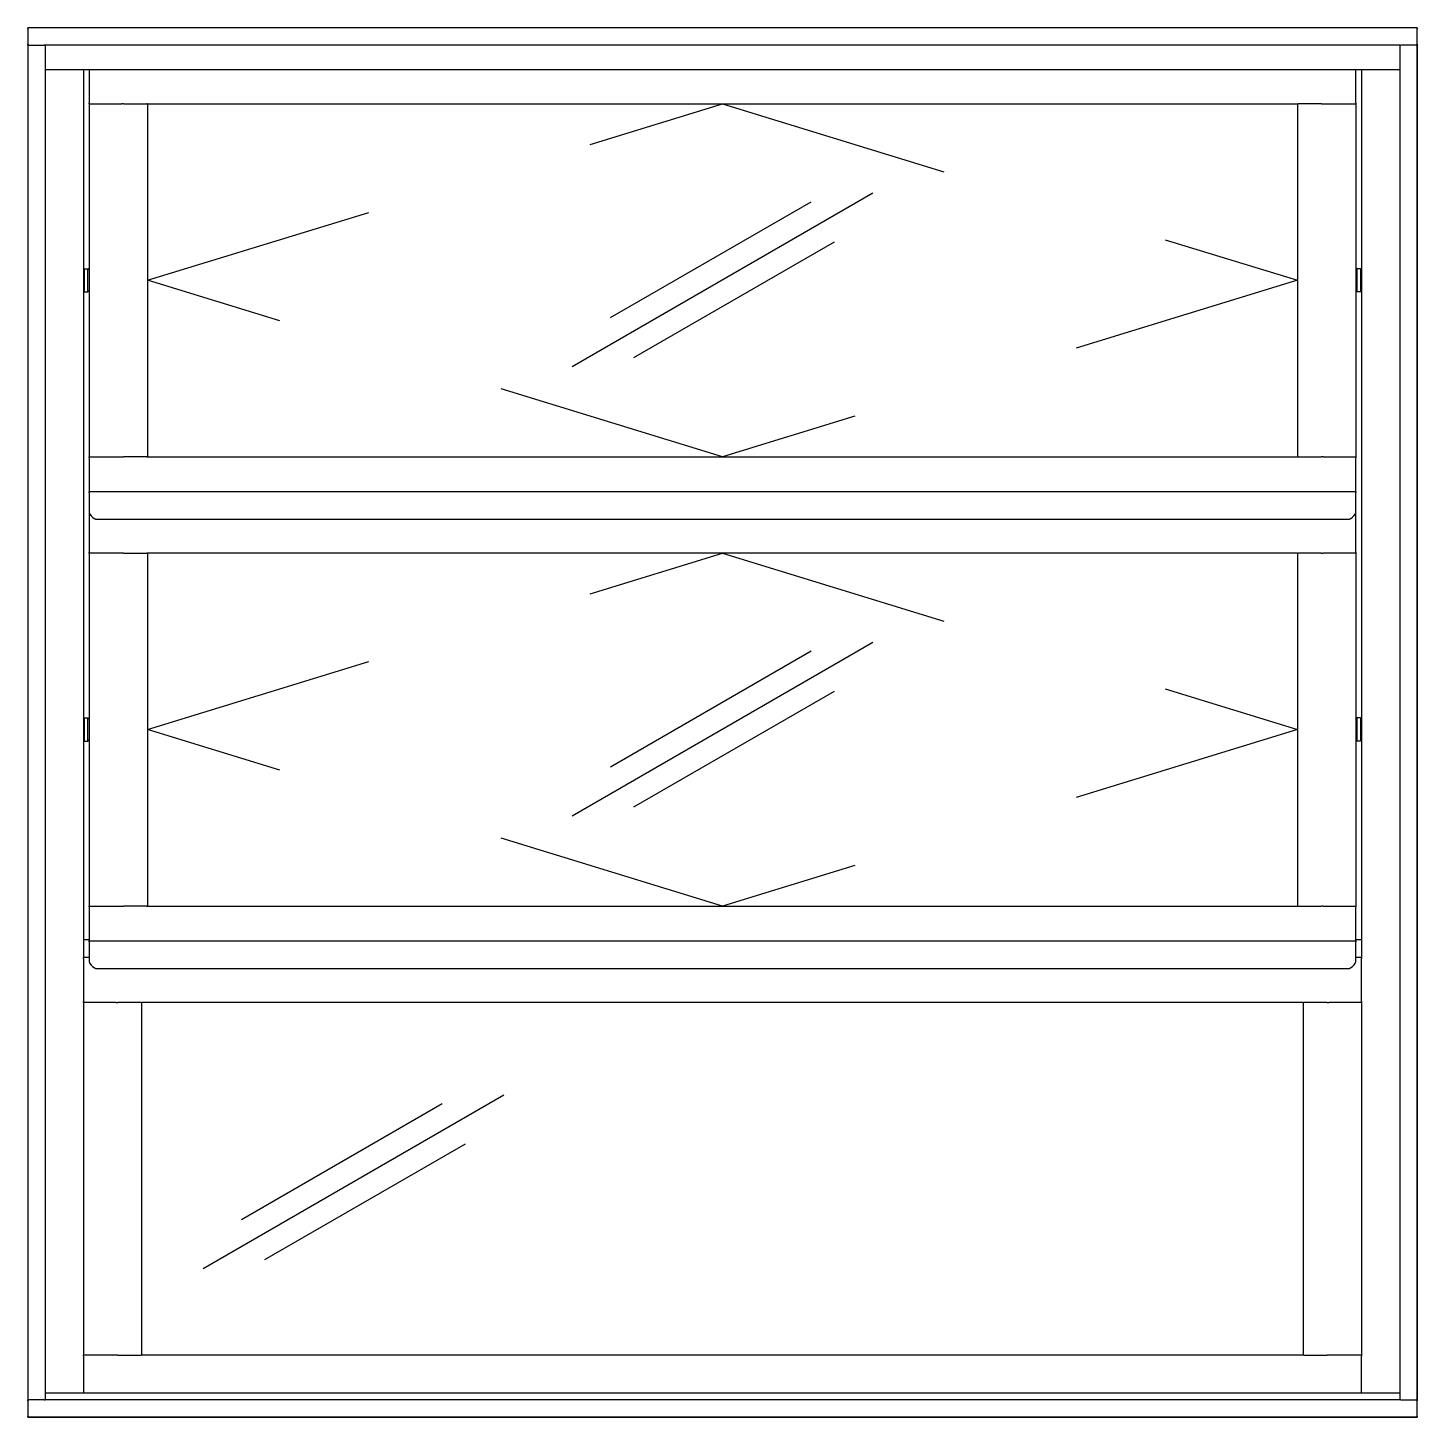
# Model space of a CAD drawing. Header units: millimetres. Extents: x 331.384 to 331.984, y 1046.985 to 1047.585.
import ezdxf

# ---------------------------------------------------------------- set-up
doc = ezdxf.new("R2010")
doc.units = ezdxf.units.MM
doc.header["$LTSCALE"] = 0.5
doc.linetypes.add('HIDDEN2', pattern=[0.1875, 0.125, -0.0625])
doc.layers.add('Gravia_Janelas', color=1, linetype='Continuous')
doc.layers.add('Gravia_Janelas_hidden2', color=1, linetype='HIDDEN2')

msp = doc.modelspace()

# ---------------------------------------------------------------- linework, layer by layer
at = {"layer": 'Gravia_Janelas'}
for p, q in [((331.38386, 1047.58426), (331.38386, 1047.58466)), ((331.98386, 1047.58466), (331.38386, 1047.58466)), ((331.38386, 1047.58426), (331.38386, 1047.57761)), ((331.98386, 1047.58466), (331.98386, 1047.58426)), ((331.98386, 1047.57761), (331.98386, 1047.58426)), ((331.38386, 1047.57721), (331.38386, 1047.57761)), ((331.38386, 1047.57721), (331.38386, 1046.99211)), ((331.38426, 1047.57721), (331.38386, 1047.57721)), ((331.38426, 1047.57721), (331.39091, 1047.57721)), ((331.39131, 1047.57721), (331.39091, 1047.57721)), ((331.97641, 1047.57721), (331.39131, 1047.57721)), ((331.39131, 1047.57721), (331.39131, 1046.99211)), ((331.97641, 1047.57721), (331.97681, 1047.57721)), ((331.97641, 1047.57721), (331.97641, 1046.99211)), ((331.98346, 1047.57721), (331.97681, 1047.57721)), ((331.98346, 1047.57721), (331.98386, 1047.57721)), ((331.98386, 1047.57761), (331.98386, 1047.57721)), ((331.98386, 1047.57721), (331.98386, 1046.99211)), ((331.97641, 1047.56651), (331.39131, 1047.56651)), ((331.40786, 1047.56651), (331.40786, 1047.18311)), ((331.41036, 1047.56651), (331.41036, 1047.55221)), ((331.95736, 1047.55221), (331.95736, 1047.56651)), ((331.95986, 1047.56651), (331.95986, 1047.18311)), ((331.41036, 1047.55181), (331.41036, 1047.55221)), ((331.95736, 1047.55221), (331.95736, 1047.55181)), ((331.41036, 1047.55181), (331.41036, 1047.39941)), ((331.41036, 1047.55181), (331.42449, 1047.55181)), ((331.42521, 1047.55181), (331.42449, 1047.55181)), ((331.42521, 1047.55181), (331.43526, 1047.55181)), ((331.43556, 1047.55181), (331.43526, 1047.55181)), ((331.43556, 1047.55181), (331.43556, 1047.39941)), ((331.43556, 1047.55181), (331.93216, 1047.55181)), ((331.93216, 1047.55181), (331.93246, 1047.55181)), ((331.93216, 1047.55181), (331.93216, 1047.39941)), ((331.94251, 1047.55181), (331.93246, 1047.55181)), ((331.94251, 1047.55181), (331.94323, 1047.55181)), ((331.94323, 1047.55181), (331.95736, 1047.55181)), ((331.95736, 1047.55181), (331.95736, 1047.39941)), ((331.61891, 1047.43841), (331.74882, 1047.51341)), ((331.63556, 1047.45957), (331.72216, 1047.50957)), ((331.64556, 1047.44225), (331.73216, 1047.49225)), ((331.40786, 1047.48011), (331.40836, 1047.48061)), ((331.40836, 1047.47061), (331.40836, 1047.48061)), ((331.40836, 1047.48061), (331.40986, 1047.48061)), ((331.40986, 1047.47061), (331.40986, 1047.48061)), ((331.41036, 1047.48011), (331.40986, 1047.48061)), ((331.95736, 1047.48011), (331.95786, 1047.48061)), ((331.95786, 1047.48061), (331.95786, 1047.47061)), ((331.95936, 1047.48061), (331.95786, 1047.48061)), ((331.95936, 1047.48061), (331.95936, 1047.47061)), ((331.95986, 1047.48011), (331.95936, 1047.48061)), ((331.40786, 1047.47111), (331.40836, 1047.47061)), ((331.40836, 1047.47061), (331.40986, 1047.47061)), ((331.41036, 1047.47111), (331.40986, 1047.47061)), ((331.95736, 1047.47111), (331.95786, 1047.47061)), ((331.95936, 1047.47061), (331.95786, 1047.47061)), ((331.95986, 1047.47111), (331.95936, 1047.47061)), ((331.41036, 1047.39901), (331.41036, 1047.39941)), ((331.41036, 1047.39941), (331.42449, 1047.39941)), ((331.41036, 1047.39901), (331.41036, 1047.38481)), ((331.42449, 1047.39941), (331.42521, 1047.39941)), ((331.43526, 1047.39941), (331.42521, 1047.39941)), ((331.43526, 1047.39941), (331.43556, 1047.39941)), ((331.43556, 1047.39941), (331.93216, 1047.39941)), ((331.93246, 1047.39941), (331.93216, 1047.39941)), ((331.93246, 1047.39941), (331.94251, 1047.39941)), ((331.94323, 1047.39941), (331.94251, 1047.39941)), ((331.94323, 1047.39941), (331.95736, 1047.39941)), ((331.95736, 1047.39941), (331.95736, 1047.39901)), ((331.95736, 1047.38481), (331.95736, 1047.39901)), ((331.41036, 1047.38481), (331.41036, 1047.38441)), ((331.41036, 1047.38401), (331.41036, 1047.38441)), ((331.41036, 1047.38441), (331.95736, 1047.38441)), ((331.41036, 1047.38401), (331.41036, 1047.37541)), ((331.95736, 1047.38441), (331.95736, 1047.38481)), ((331.95736, 1047.38441), (331.95736, 1047.38401)), ((331.95736, 1047.37541), (331.95736, 1047.38401)), ((331.41036, 1047.37541), (331.41036, 1047.35821)), ((331.41336, 1047.37241), (331.95436, 1047.37241)), ((331.95736, 1047.35821), (331.95736, 1047.37541)), ((331.41036, 1047.35781), (331.41036, 1047.35821)), ((331.42449, 1047.35781), (331.41036, 1047.35781)), ((331.41036, 1047.35781), (331.41036, 1047.20541)), ((331.42521, 1047.35781), (331.42449, 1047.35781)), ((331.42521, 1047.35781), (331.43526, 1047.35781)), ((331.43556, 1047.35781), (331.43526, 1047.35781)), ((331.93216, 1047.35781), (331.43556, 1047.35781)), ((331.43556, 1047.35781), (331.43556, 1047.20541)), ((331.93216, 1047.35781), (331.93246, 1047.35781)), ((331.93216, 1047.35781), (331.93216, 1047.20541)), ((331.94251, 1047.35781), (331.93246, 1047.35781)), ((331.94251, 1047.35781), (331.94323, 1047.35781)), ((331.95736, 1047.35781), (331.94323, 1047.35781)), ((331.95736, 1047.35821), (331.95736, 1047.35781)), ((331.95736, 1047.35781), (331.95736, 1047.20541)), ((331.61891, 1047.24441), (331.74882, 1047.31941)), ((331.63556, 1047.26557), (331.72216, 1047.31557)), ((331.64556, 1047.24825), (331.73216, 1047.29825)), ((331.40786, 1047.28611), (331.40836, 1047.28661)), ((331.40836, 1047.27661), (331.40836, 1047.28661)), ((331.40836, 1047.28661), (331.40986, 1047.28661)), ((331.40986, 1047.27661), (331.40986, 1047.28661)), ((331.41036, 1047.28611), (331.40986, 1047.28661)), ((331.95736, 1047.28611), (331.95786, 1047.28661)), ((331.95786, 1047.28661), (331.95786, 1047.27661)), ((331.95936, 1047.28661), (331.95786, 1047.28661)), ((331.95936, 1047.28661), (331.95936, 1047.27661)), ((331.95986, 1047.28611), (331.95936, 1047.28661)), ((331.40786, 1047.27711), (331.40836, 1047.27661)), ((331.40836, 1047.27661), (331.40986, 1047.27661)), ((331.41036, 1047.27711), (331.40986, 1047.27661)), ((331.95736, 1047.27711), (331.95786, 1047.27661)), ((331.95936, 1047.27661), (331.95786, 1047.27661)), ((331.95986, 1047.27711), (331.95936, 1047.27661)), ((331.41036, 1047.20501), (331.41036, 1047.20541)), ((331.41036, 1047.20541), (331.42449, 1047.20541)), ((331.41036, 1047.20501), (331.41036, 1047.19081)), ((331.42449, 1047.20541), (331.42521, 1047.20541)), ((331.43526, 1047.20541), (331.42521, 1047.20541)), ((331.43526, 1047.20541), (331.43556, 1047.20541)), ((331.43556, 1047.20541), (331.93216, 1047.20541)), ((331.93246, 1047.20541), (331.93216, 1047.20541)), ((331.93246, 1047.20541), (331.94251, 1047.20541)), ((331.94323, 1047.20541), (331.94251, 1047.20541)), ((331.94323, 1047.20541), (331.95736, 1047.20541)), ((331.95736, 1047.20541), (331.95736, 1047.20501)), ((331.95736, 1047.19081), (331.95736, 1047.20501)), ((331.41036, 1047.19081), (331.40786, 1047.19081)), ((331.41036, 1047.19081), (331.41036, 1047.19041)), ((331.41036, 1047.19001), (331.41036, 1047.19041)), ((331.41036, 1047.19041), (331.95736, 1047.19041)), ((331.41036, 1047.19001), (331.41036, 1047.18141)), ((331.95986, 1047.19081), (331.95736, 1047.19081)), ((331.95736, 1047.19041), (331.95736, 1047.19081)), ((331.95736, 1047.19041), (331.95736, 1047.19001)), ((331.95736, 1047.18141), (331.95736, 1047.19001)), ((331.40786, 1047.18271), (331.40786, 1047.18311)), ((331.41036, 1047.18311), (331.40786, 1047.18311)), ((331.40786, 1047.18271), (331.40786, 1047.16421)), ((331.95986, 1047.18311), (331.95736, 1047.18311)), ((331.95986, 1047.18311), (331.95986, 1047.18271)), ((331.95986, 1047.16421), (331.95986, 1047.18271)), ((331.41336, 1047.17841), (331.95436, 1047.17841)), ((331.40786, 1047.16381), (331.40786, 1047.16421)), ((331.40786, 1047.16381), (331.40786, 1047.01141)), ((331.42199, 1047.16381), (331.40786, 1047.16381)), ((331.42199, 1047.16381), (331.42271, 1047.16381)), ((331.43276, 1047.16381), (331.42271, 1047.16381)), ((331.43276, 1047.16381), (331.43306, 1047.16381)), ((331.93466, 1047.16381), (331.43306, 1047.16381)), ((331.43306, 1047.01141), (331.43306, 1047.16381)), ((331.93466, 1047.16381), (331.93496, 1047.16381)), ((331.93466, 1047.16381), (331.93466, 1047.01141)), ((331.94501, 1047.16381), (331.93496, 1047.16381)), ((331.94501, 1047.16381), (331.94573, 1047.16381)), ((331.95986, 1047.16381), (331.94573, 1047.16381)), ((331.95986, 1047.16421), (331.95986, 1047.16381)), ((331.95986, 1047.16381), (331.95986, 1047.01141)), ((331.45957, 1047.04891), (331.58947, 1047.12391)), ((331.47622, 1047.07007), (331.56282, 1047.12007)), ((331.48622, 1047.05275), (331.57282, 1047.10275)), ((331.40786, 1047.01101), (331.40786, 1047.01141)), ((331.42199, 1047.01141), (331.40786, 1047.01141)), ((331.40786, 1047.01101), (331.40786, 1046.99511)), ((331.42271, 1047.01141), (331.42199, 1047.01141)), ((331.42271, 1047.01141), (331.43276, 1047.01141)), ((331.43306, 1047.01141), (331.43276, 1047.01141)), ((331.93466, 1047.01141), (331.43306, 1047.01141)), ((331.93496, 1047.01141), (331.93466, 1047.01141)), ((331.93496, 1047.01141), (331.94501, 1047.01141)), ((331.94573, 1047.01141), (331.94501, 1047.01141)), ((331.95986, 1047.01141), (331.94573, 1047.01141)), ((331.95986, 1047.01141), (331.95986, 1047.01101)), ((331.95986, 1046.99511), (331.95986, 1047.01101)), ((331.97641, 1046.99511), (331.39131, 1046.99511)), ((331.38386, 1046.99171), (331.38386, 1046.99211)), ((331.38386, 1046.99211), (331.38426, 1046.99211)), ((331.38386, 1046.99171), (331.38386, 1046.98506)), ((331.39091, 1046.99211), (331.38426, 1046.99211)), ((331.39091, 1046.99211), (331.39131, 1046.99211)), ((331.97641, 1046.99211), (331.39131, 1046.99211)), ((331.97681, 1046.99211), (331.97641, 1046.99211)), ((331.97681, 1046.99211), (331.98346, 1046.99211)), ((331.98386, 1046.99211), (331.98346, 1046.99211)), ((331.98386, 1046.99211), (331.98386, 1046.99171)), ((331.98386, 1046.98506), (331.98386, 1046.99171)), ((331.38386, 1046.98466), (331.38386, 1046.98506)), ((331.98386, 1046.98466), (331.38386, 1046.98466)), ((331.98386, 1046.98506), (331.98386, 1046.98466))]:
    msp.add_line(p, q, dxfattribs=at)
at = {"layer": 'Gravia_Janelas', "color": 2}
msp.add_lwpolyline([(331.98386, 1047.58466), (331.38386, 1047.58466), (331.38386, 1046.98466), (331.98386, 1046.98466)], close=True, dxfattribs=at)
at = {"layer": 'Gravia_Janelas'}
for points in [[(331.41252, 1047.37281), (331.41255, 1047.37279), (331.41259, 1047.37276), (331.41263, 1047.37274), (331.41267, 1047.37272), (331.41271, 1047.3727), (331.41275, 1047.37268), (331.41279, 1047.37266), (331.41283, 1047.37264), (331.41287, 1047.37262), (331.41291, 1047.3726), (331.41295, 1047.37258), (331.41299, 1047.37256), (331.41303, 1047.37254), (331.41307, 1047.37252), (331.41311, 1047.37251), (331.41314, 1047.37249), (331.41318, 1047.37248), (331.41321, 1047.37246), (331.41325, 1047.37245), (331.41328, 1047.37244), (331.41331, 1047.37243), (331.41334, 1047.37242), (331.41336, 1047.37241), (331.41336, 1047.37241)], [(331.95436, 1047.37241), (331.95437, 1047.37241), (331.95439, 1047.37242), (331.95441, 1047.37243), (331.95444, 1047.37244), (331.95448, 1047.37245), (331.95451, 1047.37246), (331.95455, 1047.37248), (331.95458, 1047.37249), (331.95462, 1047.37251), (331.95466, 1047.37252), (331.9547, 1047.37254), (331.95473, 1047.37256), (331.95477, 1047.37258), (331.95481, 1047.3726), (331.95485, 1047.37262), (331.9549, 1047.37264), (331.95494, 1047.37266), (331.95498, 1047.37268), (331.95502, 1047.3727), (331.95506, 1047.37272), (331.9551, 1047.37274), (331.95513, 1047.37276), (331.95517, 1047.37279), (331.95521, 1047.37281)], [(331.41252, 1047.17881), (331.41255, 1047.17879), (331.41259, 1047.17876), (331.41263, 1047.17874), (331.41267, 1047.17872), (331.41271, 1047.1787), (331.41275, 1047.17868), (331.41279, 1047.17866), (331.41283, 1047.17864), (331.41287, 1047.17862), (331.41291, 1047.1786), (331.41295, 1047.17858), (331.41299, 1047.17856), (331.41303, 1047.17854), (331.41307, 1047.17852), (331.41311, 1047.17851), (331.41314, 1047.17849), (331.41318, 1047.17848), (331.41321, 1047.17846), (331.41325, 1047.17845), (331.41328, 1047.17844), (331.41331, 1047.17843), (331.41334, 1047.17842), (331.41336, 1047.17841), (331.41336, 1047.17841)], [(331.95436, 1047.17841), (331.95437, 1047.17841), (331.95439, 1047.17842), (331.95441, 1047.17843), (331.95444, 1047.17844), (331.95448, 1047.17845), (331.95451, 1047.17846), (331.95455, 1047.17848), (331.95458, 1047.17849), (331.95462, 1047.17851), (331.95466, 1047.17852), (331.9547, 1047.17854), (331.95473, 1047.17856), (331.95477, 1047.17858), (331.95481, 1047.1786), (331.95485, 1047.17862), (331.9549, 1047.17864), (331.95494, 1047.17866), (331.95498, 1047.17868), (331.95502, 1047.1787), (331.95506, 1047.17872), (331.9551, 1047.17874), (331.95513, 1047.17876), (331.95517, 1047.17879), (331.95521, 1047.17881)]]:
    msp.add_lwpolyline(points, dxfattribs=at)
for centre, start, end in [((331.41506, 1047.37711), 199.89591, 239.35168), ((331.95266, 1047.37711), 300.64832, 340.10409), ((331.41506, 1047.18311), 199.89591, 239.35168), ((331.95266, 1047.18311), 300.64832, 340.10409)]:
    msp.add_arc(centre, 0.005, start, end, dxfattribs=at)
at = {"layer": 'Gravia_Janelas_hidden2'}
for points in [[(331.43556, 1047.47561), (331.68386, 1047.55181), (331.93216, 1047.47561), (331.68386, 1047.39941)], [(331.43556, 1047.28161), (331.68386, 1047.35781), (331.93216, 1047.28161), (331.68386, 1047.20541)]]:
    msp.add_lwpolyline(points, close=True, dxfattribs=at)

doc.saveas('drawing.dxf')
